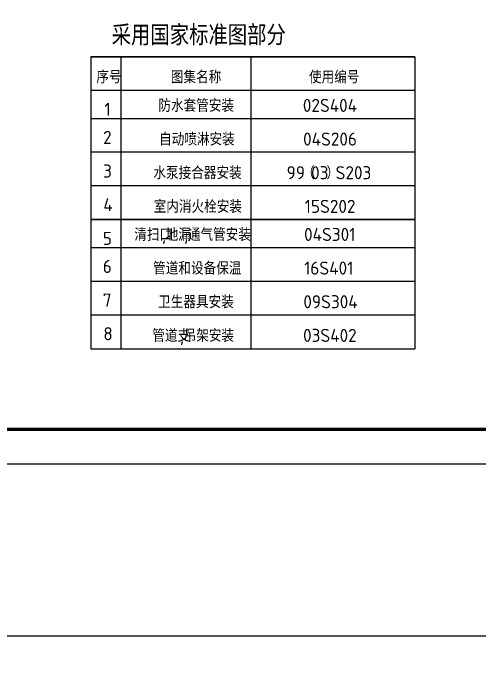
# Model space of a CAD drawing. Extents: x -191212 to 1245715665, y -234495 to 250873.
# Drawn here: x 191541 to 205098, y 109483 to 128513 of the extents above; entities that cross this region are included whole.
import ezdxf

# ---------------------------------------------------------------- set-up
doc = ezdxf.new("R2010")
doc.units = 0
doc.header["$LTSCALE"] = 500
doc.layers.get('0').update_dxf_attribs({"linetype": 'CONTINUOUS'})
for name, color, linetype in [('PUB_TITLE', 4, 'CONTINUOUS'), ('TWT_TITLE', 7, 'CONTINUOUS'), ('说明图层', 144, 'CONTINUOUS')]:
    doc.layers.add(name, color=color, linetype=linetype)
doc.styles.add('-黑体', font='simhei.ttf', dxfattribs={"width": 0.8})
doc.styles.get("Standard").update_dxf_attribs({"font": 'tssdeng.shx', "width": 0.7, "bigfont": 'hztxt.shx'})

# ---------------------------------------------------------------- blocks, each defined once
blk = doc.blocks.new('AWEGHG')
at = {"color": 7}
blk.add_lwpolyline([(-99022, -263015), (-99022, -268692)], dxfattribs=at)
at = {"layer": 'PUB_TITLE', "color": 7}
for p, q in [((-99022, -263015), (-87714, -263015)), ((-87714, -263015), (-99022, -263015)), ((-87714, -263015), (-99022, -263015)), ((-97978, -263015), (-97978, -268692)), ((-93432, -263015), (-93432, -268692)), ((-87714, -263015), (-87714, -268692)), ((-87714, -264189), (-99022, -264189)), ((-87714, -265168), (-99022, -265168)), ((-87714, -266342), (-99022, -266342)), ((-87714, -267517), (-99022, -267517)), ((-99022, -268692), (-87714, -268692)), ((-87714, -268692), (-99022, -268692)), ((-99022, -268692), (-99022, -273194)), ((-97978, -268692), (-97978, -273194)), ((-93432, -268692), (-93432, -273194)), ((-87714, -268692), (-87714, -273194)), ((-87714, -269670), (-99022, -269670)), ((-87714, -270845), (-99022, -270845)), ((-87714, -272019), (-99022, -272019)), ((-99022, -273194), (-87714, -273194))]:
    blk.add_line(p, q, dxfattribs=at)
for s, height, p in [('序号', 440.6, (-98830, -263935)), ('图集名称', 440.6, (-96230, -263940)), ('使用编号', 440.6, (-91404, -263940)), ('防水套管安装', 440.6, (-96665, -264933)), ('02S404', 456.8, (-91620, -264933)), ('1', 457, (-98549, -265071)), ('2', 457, (-98595, -266050)), ('自动喷淋安装', 440.6, (-96640, -266108)), ('04S206', 456.8, (-91611, -266108)), ('3', 457, (-98595, -267225)), ('水泵接合器安装', 440.6, (-96840, -267282)), ('（', 441, (-91650, -267282)), ('）', 441, (-90797, -267282)), ('99', 456.8, (-92186, -267282)), ('03', 456.8, (-91330, -267282)), ('S203', 456.8, (-90476, -267282)), ('4', 457, (-98587, -268399)), ('室内消火栓安装', 440.6, (-96830, -268457)), ('15S202', 456.8, (-91555, -268457)), ('清扫口', 440.6, (-97506, -269436)), ('地漏', 440.6, (-96410, -269436)), ('通气管安装', 440.6, (-95636, -269436)), ('04S301', 456.8, (-91577, -269436)), ('5', 457, (-98603, -269574)), (',', 457, (-96543, -269436)), (',', 457, (-95769, -269436)), ('6', 457, (-98606, -270552)), ('管道和设备保温', 440.6, (-96848, -270610)), ('16S401', 456.8, (-91577, -270610)), ('7', 457, (-98608, -271727)), ('卫生器具安装', 440.6, (-96674, -271785)), ('09S304', 456.8, (-91602, -271785)), ('8', 457, (-98587, -272901)), ('管道支', 440.6, (-96877, -272959)), ('吊架安装', 440.6, (-95782, -272959)), ('03S402', 456.8, (-91613, -272959)), (',', 457, (-95915, -272959))]:
    blk.add_text(s, height=height, dxfattribs=at).set_placement(p)
at = {"layer": '说明图层', "color": 7, "style": '-黑体', "width": 0.8}
blk.add_text('采用国家标准图部分', height=619.4, rotation=360, dxfattribs=at).set_placement((-98297, -262543))

msp = doc.modelspace()

# ---------------------------------------------------------------- linework, layer by layer
at = {"layer": 'PUB_TITLE'}
msp.add_lwpolyline([(153538.4, 26433.3), (302138.4, 26433.3), (302138.4, 110433.3), (153538.4, 110433.3)], close=True, dxfattribs=at)
at = {"layer": 'TWT_TITLE', "color": 4}
msp.add_lwpolyline([(153538.4, 115433.3), (212938.4, 115433.3), (212938.4, 157433.3), (153538.4, 157433.3)], close=True, dxfattribs=at)
at = {"layer": 'TWT_TITLE', "color": 4, "const_width": 100}
msp.add_lwpolyline([(156038.4, 116433.3), (211938.4, 116433.3), (211938.4, 156433.3), (156038.4, 156433.3)], close=True, dxfattribs=at)

# ---------------------------------------------------------------- block references
at = {"color": 1, "xscale": 0.8316000000000001, "yscale": 0.8316000000000001, "zscale": 0.8316000000000001}
msp.add_blockref('AWEGHG', (276147, 345963.6), dxfattribs=at)

doc.saveas('drawing.dxf')
